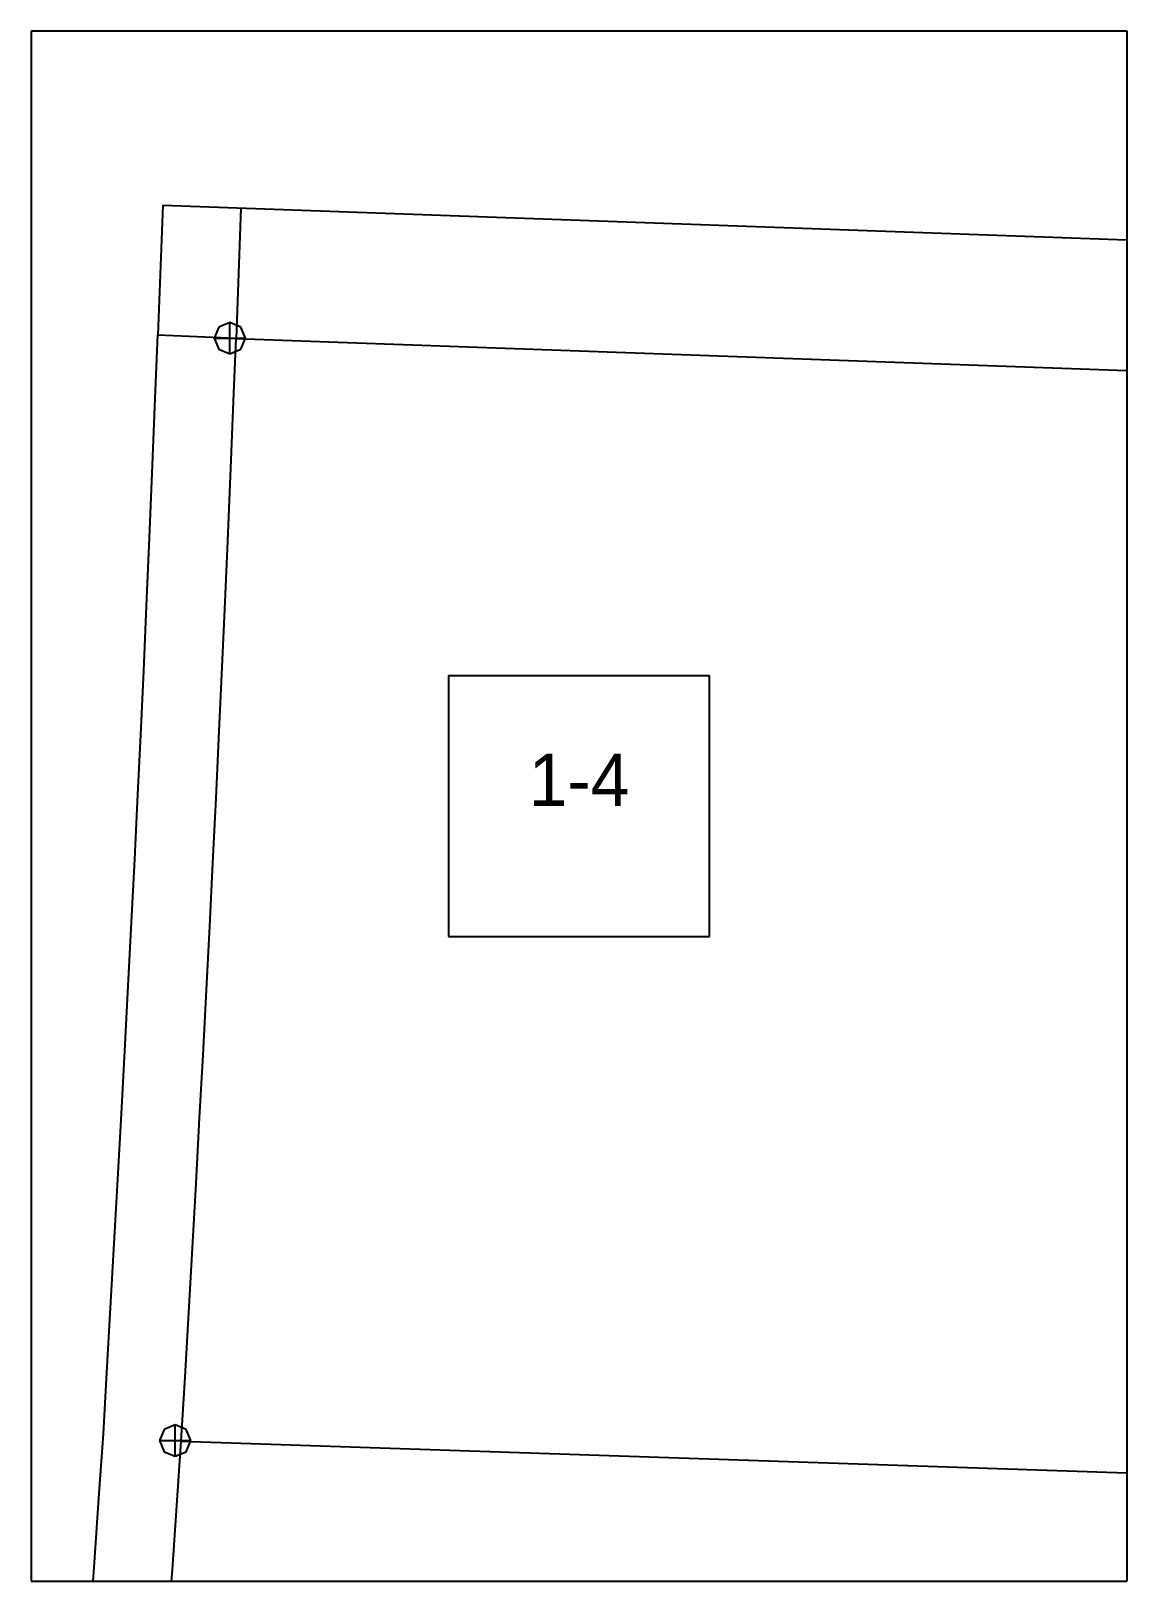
# Paper-space layout 'Plan 1-4' of a CAD drawing. Header units: metres, sheet in millimetres. Extents: x 0 to 210, y 0 to 297.
# The model-space entities are those that its viewports show. They can reach past a viewport. Long polylines and large blocks are cut down to what shows.
import ezdxf
from ezdxf.enums import TextEntityAlignment as Align

# ---------------------------------------------------------------- set-up
doc = ezdxf.new("R2010")
doc.units = ezdxf.units.M
for name, color, linetype in [('default', 7, 'Continuous'), ('TEXTLAYER', 7, 'Continuous'), ('VIEWPORTS', 7, 'Continuous')]:
    doc.layers.add(name, color=color, linetype=linetype)

msp = doc.modelspace()

# ---------------------------------------------------------------- linework, layer by layer
at = {"color": 9}
for p, q in [((420, 0), (630, 0)), ((630, 0), (630, -297)), ((630, 0), (840, 0)), ((630, 0), (630, -297)), ((840, 0), (840, -297)), ((840, 0), (1050, 0)), ((840, 0), (840, -297)), ((710, -123.5), (760, -123.5)), ((710, -123.5), (710, -173.5)), ((760, -173.5), (760, -123.5)), ((710, -173.5), (760, -173.5)), ((420, -297), (630, -297)), ((420, -297), (630, -297)), ((630, -297), (840, -297)), ((630, -297), (630, -594)), ((630, -297), (840, -297)), ((630, -297), (630, -594)), ((840, -297), (1050, -297)), ((840, -297), (840, -594)), ((840, -297), (1050, -297)), ((840, -297), (840, -594))]:
    msp.add_line(p, q, dxfattribs=at)
at = {"layer": 'default', "color": 7, "linetype": 'Continuous'}
for p, q in [((655.26, -33.39), (654.29, -58.29)), ((655.26, -33.39), (1049.83, -47.56)), ((670.18, -33.92), (669.28, -58.91)), ((668.08, -55.86), (665.96, -56.74)), ((670.2, -56.74), (668.08, -55.86)), ((668.08, -61.86), (668.08, -55.86)), ((653.88, -68.83), (654.29, -58.29)), ((669.28, -58.91), (654.29, -58.29)), ((665.96, -56.74), (665.08, -58.86)), ((665.08, -58.86), (665.96, -60.98)), ((665.08, -58.86), (671.08, -58.86)), ((668.87, -69.41), (669.28, -58.91)), ((669.28, -58.91), (1033.55, -71.99)), ((671.08, -58.86), (670.2, -56.74)), ((670.2, -60.98), (671.08, -58.86)), ((665.96, -60.98), (668.08, -61.86)), ((668.08, -61.86), (670.2, -60.98)), ((653.31, -83.14), (653.88, -68.83)), ((668.29, -83.74), (668.87, -69.41)), ((652.72, -97.14), (653.31, -83.14)), ((667.7, -97.77), (668.29, -83.74)), ((652.15, -110.14), (652.72, -97.14)), ((667.14, -110.79), (667.7, -97.77)), ((651.59, -122.58), (652.15, -110.14)), ((666.57, -123.25), (667.14, -110.79)), ((651.02, -134.89), (651.59, -122.58)), ((666, -135.58), (666.57, -123.25)), ((650.47, -146.32), (651.02, -134.89)), ((665.45, -147.03), (666, -135.58)), ((649.87, -158.69), (650.47, -146.32)), ((664.85, -159.42), (665.45, -147.03)), ((649.26, -170.79), (649.87, -158.69)), ((664.24, -171.55), (664.85, -159.42)), ((648.63, -182.98), (649.26, -170.79)), ((663.61, -183.75), (664.24, -171.55)), ((647.98, -195.43), (648.63, -182.98)), ((662.96, -196.22), (663.61, -183.75)), ((647.33, -207.48), (647.98, -195.43)), ((662.31, -208.28), (662.96, -196.22)), ((646.65, -220.02), (647.33, -207.48)), ((661.63, -220.83), (662.31, -208.28)), ((645.96, -232.34), (646.65, -220.02)), ((660.94, -233.18), (661.63, -220.83)), ((645.26, -244.68), (645.96, -232.34)), ((660.24, -245.53), (660.94, -233.18)), ((644.56, -257.02), (645.26, -244.68)), ((659.53, -257.87), (660.24, -245.53)), ((643.86, -268.77), (644.56, -257.02)), ((658.8, -270.19), (659.53, -257.87)), ((657.61, -267.1), (655.49, -267.98)), ((659.73, -267.98), (657.61, -267.1)), ((657.61, -273.1), (657.61, -267.1)), ((643.01, -281.13), (643.86, -268.77)), ((655.49, -267.98), (654.61, -270.1)), ((654.61, -270.1), (655.49, -272.22)), ((654.61, -270.1), (660.61, -270.1)), ((657.95, -282.54), (658.8, -270.19)), ((658.8, -270.19), (1025.03, -282.45)), ((660.61, -270.1), (659.73, -267.98)), ((659.73, -272.22), (660.61, -270.1)), ((655.49, -272.22), (657.61, -273.1)), ((657.61, -273.1), (659.73, -272.22)), ((642.16, -293.45), (643.01, -281.13)), ((657.1, -294.86), (657.95, -282.54)), ((641.29, -305.77), (642.16, -293.45)), ((656.23, -307.19), (657.1, -294.86))]:
    msp.add_line(p, q, dxfattribs=at)

# ---------------------------------------------------------------- texts
at = {"layer": 'TEXTLAYER', "color": 1}
msp.add_text('1-4', height=10, dxfattribs=at).set_placement((735, -148.5), align=Align.CENTER)

psp = doc.layouts.new('Plan 1-4')

# ---------------------------------------------------------------- viewports
at = {"layer": 'VIEWPORTS'}
psp.add_viewport(center=(105, 148.5), size=(210, 297), view_center_point=(735, -148.5), view_height=297, dxfattribs=at)

doc.saveas('drawing.dxf')
